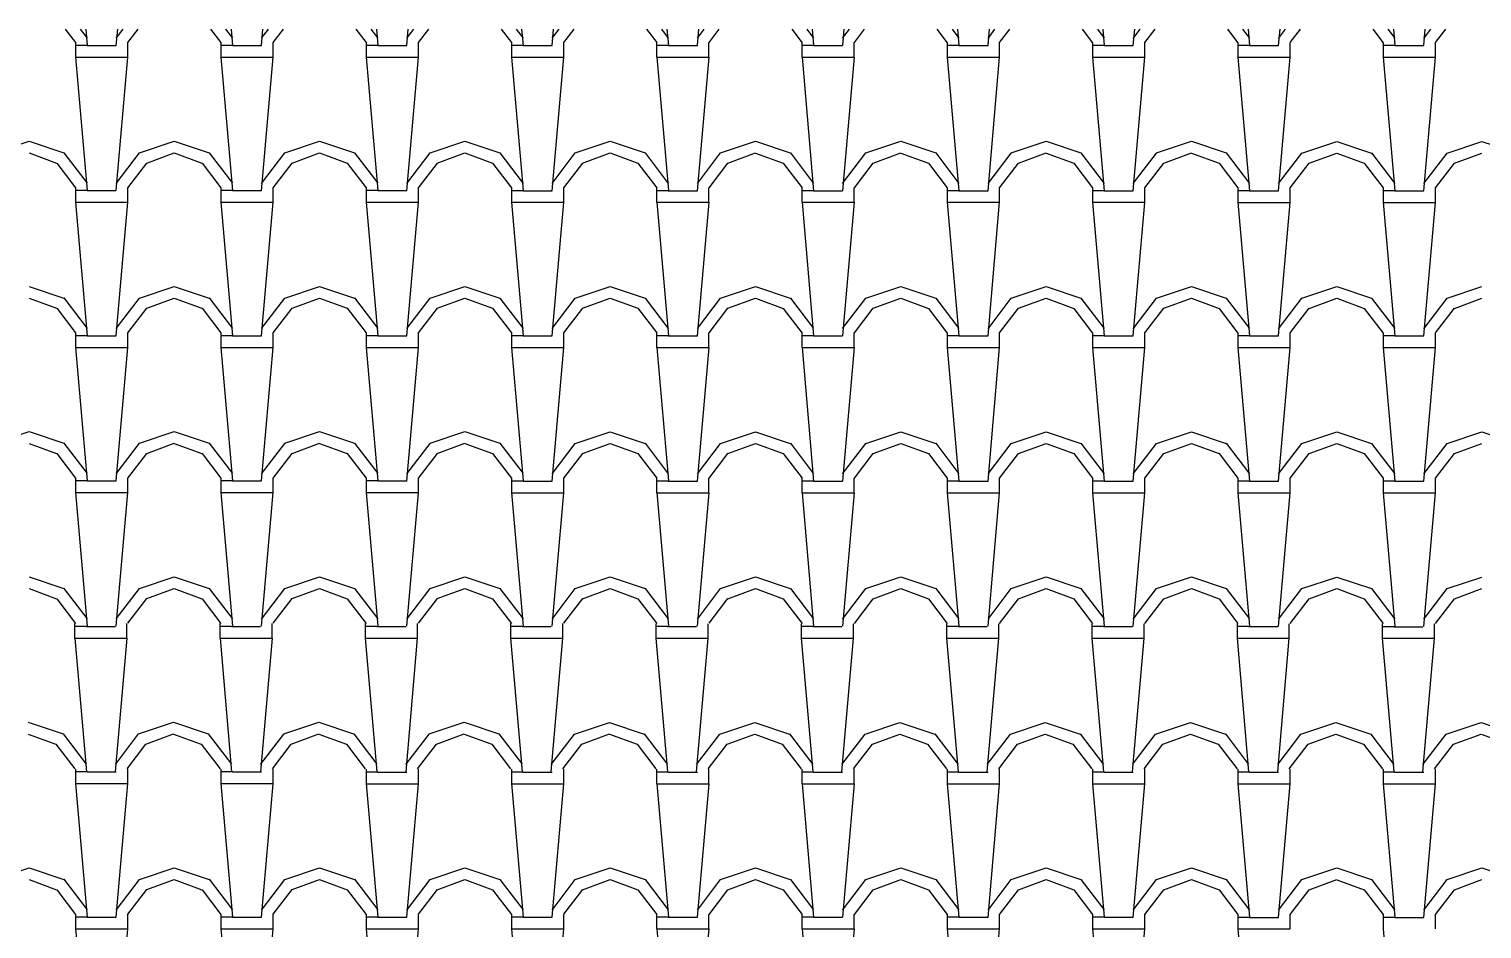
# Model space of a CAD drawing. Extents: x 32549 to 39694, y 7645 to 11950.
# Drawn here: x 38354.3 to 38504.3, y 11179.5 to 11272.4 of the extents above; entities that cross this region are included whole.
import ezdxf

# ---------------------------------------------------------------- set-up
doc = ezdxf.new("R2010")
doc.units = 0
doc.header["$LTSCALE"] = 80
doc.header["$MEASUREMENT"] = 0
doc.layers.add('ROOF', color=11, linetype='CONTINUOUS')

msp = doc.modelspace()

# ---------------------------------------------------------------- linework, layer by layer
at = {"layer": 'ROOF'}
for p, q in [((38358.08, 11272.43), (38359.15, 11271.03)), ((38359.63, 11272.43), (38360.34, 11271.5)), ((38360.2, 11272.43), (38360.35, 11270.74)), ((38363.34, 11271.49), (38364.06, 11272.43)), ((38363.34, 11270.74), (38363.49, 11272.43)), ((38364.55, 11271.04), (38365.61, 11272.43)), ((38373.08, 11272.43), (38374.15, 11271.03)), ((38374.63, 11272.43), (38375.34, 11271.5)), ((38375.2, 11272.43), (38375.35, 11270.74)), ((38378.34, 11271.48), (38379.06, 11272.43)), ((38378.35, 11270.73), (38378.49, 11272.43)), ((38379.55, 11271.04), (38380.61, 11272.43)), ((38388.08, 11272.43), (38389.15, 11271.03)), ((38389.63, 11272.43), (38390.34, 11271.5)), ((38390.2, 11272.43), (38390.35, 11270.74)), ((38393.34, 11271.48), (38394.06, 11272.43)), ((38393.35, 11270.73), (38393.49, 11272.43)), ((38394.55, 11271.04), (38395.61, 11272.43)), ((38403.08, 11272.42), (38404.15, 11271.03)), ((38404.64, 11272.42), (38405.34, 11271.5)), ((38405.2, 11272.42), (38405.35, 11270.74)), ((38408.34, 11271.48), (38409.06, 11272.42)), ((38408.35, 11270.73), (38408.49, 11272.42)), ((38409.55, 11271.04), (38410.61, 11272.42)), ((38418.08, 11272.42), (38419.15, 11271.03)), ((38419.64, 11272.42), (38420.34, 11271.49)), ((38420.2, 11272.42), (38420.35, 11270.74)), ((38423.34, 11271.48), (38424.06, 11272.42)), ((38423.35, 11270.73), (38423.49, 11272.42)), ((38424.55, 11271.04), (38425.61, 11272.42)), ((38433.08, 11272.42), (38434.15, 11271.02)), ((38434.64, 11272.42), (38435.35, 11271.49)), ((38435.2, 11272.42), (38435.35, 11270.73)), ((38438.34, 11271.48), (38439.06, 11272.42)), ((38438.35, 11270.73), (38438.5, 11272.42)), ((38439.55, 11271.03), (38440.61, 11272.42)), ((38448.08, 11272.42), (38449.15, 11271.02)), ((38449.64, 11272.42), (38450.35, 11271.49)), ((38450.2, 11272.42), (38450.35, 11270.73)), ((38453.35, 11271.47), (38454.07, 11272.42)), ((38453.35, 11270.73), (38453.5, 11272.42)), ((38454.55, 11271.03), (38455.61, 11272.42)), ((38463.08, 11272.42), (38464.15, 11271.02)), ((38464.64, 11272.42), (38465.35, 11271.49)), ((38465.2, 11272.42), (38465.35, 11270.73)), ((38468.35, 11271.47), (38469.07, 11272.42)), ((38468.35, 11270.72), (38468.5, 11272.42)), ((38469.55, 11271.03), (38470.61, 11272.42)), ((38478.09, 11272.42), (38479.15, 11271.02)), ((38479.64, 11272.42), (38480.35, 11271.49)), ((38480.2, 11272.42), (38480.35, 11270.73)), ((38483.35, 11271.47), (38484.07, 11272.42)), ((38483.35, 11270.72), (38483.5, 11272.42)), ((38484.55, 11271.03), (38485.61, 11272.42)), ((38493.09, 11272.41), (38494.15, 11271.02)), ((38494.64, 11272.41), (38495.35, 11271.48)), ((38495.2, 11272.41), (38495.35, 11270.73)), ((38498.35, 11271.47), (38499.07, 11272.41)), ((38498.35, 11270.72), (38498.5, 11272.41)), ((38499.55, 11271.03), (38500.61, 11272.41)), ((38359.14, 11271.04), (38359.14, 11269.54)), ((38360.34, 11270.74), (38359.14, 11270.74)), ((38360.34, 11270.74), (38363.34, 11270.74)), ((38364.54, 11269.54), (38364.54, 11271.04)), ((38374.14, 11271.04), (38374.14, 11269.54)), ((38375.34, 11270.74), (38374.14, 11270.74)), ((38375.34, 11270.74), (38378.34, 11270.74)), ((38379.54, 11269.54), (38379.54, 11271.04)), ((38389.14, 11271.04), (38389.14, 11269.54)), ((38390.34, 11270.74), (38389.14, 11270.74)), ((38390.34, 11270.74), (38393.34, 11270.74)), ((38394.54, 11269.54), (38394.54, 11271.04)), ((38404.14, 11271.03), (38404.14, 11269.53)), ((38405.34, 11270.73), (38404.14, 11270.73)), ((38405.34, 11270.73), (38408.34, 11270.73)), ((38409.54, 11269.53), (38409.54, 11271.03)), ((38419.14, 11271.03), (38419.14, 11269.53)), ((38420.34, 11270.73), (38419.14, 11270.73)), ((38420.34, 11270.73), (38423.34, 11270.73)), ((38424.54, 11269.53), (38424.54, 11271.03)), ((38434.14, 11271.03), (38434.14, 11269.53)), ((38435.34, 11270.73), (38434.14, 11270.73)), ((38435.34, 11270.73), (38438.34, 11270.73)), ((38439.54, 11269.53), (38439.54, 11271.03)), ((38449.15, 11271.03), (38449.15, 11269.53)), ((38450.35, 11270.73), (38449.15, 11270.73)), ((38450.35, 11270.73), (38453.35, 11270.73)), ((38454.55, 11269.53), (38454.55, 11271.03)), ((38464.15, 11271.03), (38464.15, 11269.53)), ((38465.35, 11270.73), (38464.15, 11270.73)), ((38465.35, 11270.73), (38468.35, 11270.73)), ((38469.55, 11269.53), (38469.55, 11271.03)), ((38479.15, 11271.02), (38479.15, 11269.52)), ((38480.35, 11270.72), (38479.15, 11270.72)), ((38480.35, 11270.72), (38483.35, 11270.72)), ((38484.55, 11269.52), (38484.55, 11271.02)), ((38494.15, 11271.02), (38494.15, 11269.52)), ((38495.35, 11270.72), (38494.15, 11270.72)), ((38495.35, 11270.72), (38498.35, 11270.72)), ((38499.55, 11269.52), (38499.55, 11271.02)), ((38359.14, 11269.54), (38360.34, 11269.54)), ((38359.15, 11269.54), (38360.35, 11255.74)), ((38360.34, 11269.54), (38364.54, 11269.54)), ((38363.34, 11255.74), (38364.54, 11269.54)), ((38374.14, 11269.54), (38375.34, 11269.54)), ((38374.15, 11269.54), (38375.35, 11255.74)), ((38375.34, 11269.54), (38379.54, 11269.54)), ((38378.35, 11255.73), (38379.55, 11269.53)), ((38389.14, 11269.54), (38390.34, 11269.54)), ((38389.15, 11269.54), (38390.35, 11255.74)), ((38390.34, 11269.54), (38394.54, 11269.54)), ((38393.35, 11255.73), (38394.55, 11269.53)), ((38404.14, 11269.53), (38405.34, 11269.53)), ((38404.15, 11269.54), (38405.35, 11255.74)), ((38405.34, 11269.53), (38409.54, 11269.53)), ((38408.35, 11255.73), (38409.55, 11269.53)), ((38419.14, 11269.53), (38420.34, 11269.53)), ((38419.15, 11269.54), (38420.35, 11255.74)), ((38420.34, 11269.53), (38424.54, 11269.53)), ((38423.35, 11255.73), (38424.55, 11269.53)), ((38434.14, 11269.53), (38435.34, 11269.53)), ((38434.15, 11269.53), (38435.35, 11255.73)), ((38435.34, 11269.53), (38439.54, 11269.53)), ((38438.35, 11255.73), (38439.55, 11269.53)), ((38449.15, 11269.53), (38450.35, 11255.73)), ((38449.15, 11269.53), (38450.35, 11269.53)), ((38450.35, 11269.53), (38454.55, 11269.53)), ((38453.35, 11255.73), (38454.55, 11269.53)), ((38464.15, 11269.53), (38465.35, 11255.73)), ((38464.15, 11269.53), (38465.35, 11269.53)), ((38465.35, 11269.53), (38469.55, 11269.53)), ((38468.35, 11255.72), (38469.55, 11269.52)), ((38479.15, 11269.53), (38480.35, 11255.73)), ((38479.15, 11269.52), (38480.35, 11269.52)), ((38480.35, 11269.52), (38484.55, 11269.52)), ((38483.35, 11255.72), (38484.55, 11269.52)), ((38494.15, 11269.53), (38495.35, 11255.73)), ((38494.15, 11269.52), (38495.35, 11269.52)), ((38495.35, 11269.52), (38499.55, 11269.52)), ((38498.35, 11255.72), (38499.55, 11269.52)), ((38350.74, 11259.64), (38354.34, 11260.84)), ((38354.34, 11260.84), (38357.94, 11259.64)), ((38354.34, 11259.63), (38357.19, 11258.58)), ((38357.94, 11259.65), (38360.34, 11256.5)), ((38363.34, 11256.49), (38365.74, 11259.64)), ((38365.74, 11259.64), (38369.34, 11260.84)), ((38366.49, 11258.59), (38369.34, 11259.64)), ((38369.34, 11260.84), (38372.94, 11259.64)), ((38369.34, 11259.63), (38372.19, 11258.58)), ((38372.94, 11259.65), (38375.34, 11256.5)), ((38378.34, 11256.48), (38380.74, 11259.63)), ((38380.74, 11259.64), (38384.34, 11260.84)), ((38381.49, 11258.59), (38384.34, 11259.64)), ((38384.34, 11260.84), (38387.94, 11259.64)), ((38384.34, 11259.63), (38387.19, 11258.58)), ((38387.94, 11259.65), (38390.34, 11256.5)), ((38393.34, 11256.48), (38395.74, 11259.63)), ((38395.74, 11259.64), (38399.34, 11260.84)), ((38396.49, 11258.59), (38399.34, 11259.64)), ((38399.34, 11260.84), (38402.94, 11259.64)), ((38399.34, 11259.63), (38402.19, 11258.58)), ((38402.94, 11259.64), (38405.34, 11256.49)), ((38408.34, 11256.48), (38410.74, 11259.63)), ((38410.74, 11259.63), (38414.34, 11260.83)), ((38411.49, 11258.58), (38414.34, 11259.63)), ((38414.34, 11260.83), (38417.94, 11259.63)), ((38414.34, 11259.63), (38417.19, 11258.58)), ((38417.94, 11259.64), (38420.34, 11256.49)), ((38423.34, 11256.48), (38425.74, 11259.63)), ((38425.74, 11259.63), (38429.34, 11260.83)), ((38426.49, 11258.58), (38429.34, 11259.63)), ((38429.34, 11260.83), (38432.94, 11259.63)), ((38429.34, 11259.62), (38432.19, 11258.57)), ((38432.95, 11259.64), (38435.35, 11256.49)), ((38438.34, 11256.48), (38440.74, 11259.63)), ((38440.75, 11259.63), (38444.35, 11260.83)), ((38441.49, 11258.58), (38444.34, 11259.63)), ((38444.35, 11260.83), (38447.95, 11259.63)), ((38444.35, 11259.62), (38447.2, 11258.57)), ((38447.95, 11259.64), (38450.35, 11256.49)), ((38453.35, 11256.47), (38455.75, 11259.62)), ((38455.75, 11259.63), (38459.35, 11260.83)), ((38456.5, 11258.58), (38459.35, 11259.63)), ((38459.35, 11260.83), (38462.95, 11259.63)), ((38459.35, 11259.62), (38462.2, 11258.57)), ((38462.95, 11259.64), (38465.35, 11256.49)), ((38468.35, 11256.47), (38470.75, 11259.62)), ((38470.75, 11259.63), (38474.35, 11260.83)), ((38471.5, 11258.58), (38474.35, 11259.63)), ((38474.35, 11260.83), (38477.95, 11259.63)), ((38474.35, 11259.62), (38477.2, 11258.57)), ((38477.95, 11259.64), (38480.35, 11256.49)), ((38483.35, 11256.47), (38485.75, 11259.62)), ((38485.75, 11259.62), (38489.35, 11260.82)), ((38486.5, 11258.57), (38489.35, 11259.62)), ((38489.35, 11260.82), (38492.95, 11259.62)), ((38489.35, 11259.62), (38492.2, 11258.57)), ((38492.95, 11259.63), (38495.35, 11256.48)), ((38498.35, 11256.47), (38500.75, 11259.62)), ((38500.75, 11259.62), (38504.35, 11260.82)), ((38501.5, 11258.57), (38504.35, 11259.62)), ((38504.35, 11260.82), (38507.95, 11259.62)), ((38357.2, 11258.58), (38359.15, 11256.03)), ((38364.55, 11256.04), (38366.5, 11258.59)), ((38372.2, 11258.58), (38374.15, 11256.03)), ((38379.55, 11256.04), (38381.5, 11258.59)), ((38387.2, 11258.58), (38389.15, 11256.03)), ((38394.55, 11256.04), (38396.5, 11258.59)), ((38402.2, 11258.58), (38404.15, 11256.03)), ((38409.55, 11256.04), (38411.5, 11258.59)), ((38417.2, 11258.58), (38419.15, 11256.03)), ((38424.55, 11256.04), (38426.5, 11258.59)), ((38432.2, 11258.57), (38434.15, 11256.02)), ((38439.55, 11256.03), (38441.5, 11258.58)), ((38447.2, 11258.57), (38449.15, 11256.02)), ((38454.55, 11256.03), (38456.5, 11258.58)), ((38462.2, 11258.57), (38464.15, 11256.02)), ((38469.55, 11256.03), (38471.5, 11258.58)), ((38477.2, 11258.57), (38479.15, 11256.02)), ((38484.55, 11256.03), (38486.5, 11258.58)), ((38492.2, 11258.57), (38494.15, 11256.02)), ((38499.55, 11256.03), (38501.5, 11258.58)), ((38359.14, 11256.04), (38359.14, 11254.54)), ((38360.34, 11255.74), (38359.14, 11255.74)), ((38360.34, 11255.74), (38363.34, 11255.74)), ((38364.54, 11254.54), (38364.54, 11256.04)), ((38374.14, 11256.04), (38374.14, 11254.54)), ((38375.34, 11255.74), (38374.14, 11255.74)), ((38375.34, 11255.74), (38378.34, 11255.74)), ((38379.54, 11254.54), (38379.54, 11256.04)), ((38389.14, 11256.04), (38389.14, 11254.54)), ((38390.34, 11255.74), (38389.14, 11255.74)), ((38390.34, 11255.74), (38393.34, 11255.74)), ((38394.54, 11254.54), (38394.54, 11256.04)), ((38404.14, 11256.03), (38404.14, 11254.53)), ((38405.34, 11255.73), (38404.14, 11255.73)), ((38405.34, 11255.73), (38408.34, 11255.73)), ((38409.54, 11254.53), (38409.54, 11256.03)), ((38419.14, 11256.03), (38419.14, 11254.53)), ((38420.34, 11255.73), (38419.14, 11255.73)), ((38420.34, 11255.73), (38423.34, 11255.73)), ((38424.54, 11254.53), (38424.54, 11256.03)), ((38434.14, 11256.03), (38434.14, 11254.53)), ((38435.34, 11255.73), (38434.14, 11255.73)), ((38435.34, 11255.73), (38438.34, 11255.73)), ((38439.54, 11254.53), (38439.54, 11256.03)), ((38449.15, 11256.03), (38449.15, 11254.53)), ((38450.35, 11255.73), (38449.15, 11255.73)), ((38450.35, 11255.73), (38453.35, 11255.73)), ((38454.55, 11254.53), (38454.55, 11256.03)), ((38464.15, 11256.03), (38464.15, 11254.53)), ((38465.35, 11255.73), (38464.15, 11255.73)), ((38465.35, 11255.73), (38468.35, 11255.73)), ((38469.55, 11254.53), (38469.55, 11256.03)), ((38479.15, 11256.02), (38479.15, 11254.52)), ((38480.35, 11255.72), (38479.15, 11255.72)), ((38480.35, 11255.72), (38483.35, 11255.72)), ((38484.55, 11254.52), (38484.55, 11256.02)), ((38494.15, 11256.02), (38494.15, 11254.52)), ((38495.35, 11255.72), (38494.15, 11255.72)), ((38495.35, 11255.72), (38498.35, 11255.72)), ((38499.55, 11254.52), (38499.55, 11256.02)), ((38359.14, 11254.54), (38360.34, 11254.54)), ((38359.15, 11254.54), (38360.35, 11240.74)), ((38360.34, 11254.54), (38364.54, 11254.54)), ((38363.34, 11240.74), (38364.54, 11254.54)), ((38374.14, 11254.54), (38375.34, 11254.54)), ((38374.15, 11254.54), (38375.35, 11240.74)), ((38375.34, 11254.54), (38379.54, 11254.54)), ((38378.35, 11240.73), (38379.55, 11254.53)), ((38389.14, 11254.54), (38390.34, 11254.54)), ((38389.15, 11254.54), (38390.35, 11240.74)), ((38390.34, 11254.54), (38394.54, 11254.54)), ((38393.35, 11240.73), (38394.55, 11254.53)), ((38404.14, 11254.53), (38405.34, 11254.53)), ((38404.15, 11254.54), (38405.35, 11240.74)), ((38405.34, 11254.53), (38409.54, 11254.53)), ((38408.35, 11240.73), (38409.55, 11254.53)), ((38419.14, 11254.53), (38420.34, 11254.53)), ((38419.15, 11254.54), (38420.35, 11240.74)), ((38420.34, 11254.53), (38424.54, 11254.53)), ((38423.35, 11240.73), (38424.55, 11254.53)), ((38434.14, 11254.53), (38435.34, 11254.53)), ((38434.15, 11254.53), (38435.35, 11240.73)), ((38435.34, 11254.53), (38439.54, 11254.53)), ((38438.35, 11240.73), (38439.55, 11254.53)), ((38449.15, 11254.53), (38450.35, 11240.73)), ((38449.15, 11254.53), (38450.35, 11254.53)), ((38450.35, 11254.53), (38454.55, 11254.53)), ((38453.35, 11240.73), (38454.55, 11254.53)), ((38464.15, 11254.53), (38465.35, 11240.73)), ((38464.15, 11254.53), (38465.35, 11254.53)), ((38465.35, 11254.53), (38469.55, 11254.53)), ((38468.35, 11240.72), (38469.55, 11254.52)), ((38479.15, 11254.53), (38480.35, 11240.73)), ((38479.15, 11254.52), (38480.35, 11254.52)), ((38480.35, 11254.52), (38484.55, 11254.52)), ((38483.35, 11240.72), (38484.55, 11254.52)), ((38494.15, 11254.53), (38495.35, 11240.73)), ((38494.15, 11254.52), (38495.35, 11254.52)), ((38495.35, 11254.52), (38499.55, 11254.52)), ((38498.35, 11240.72), (38499.55, 11254.52)), ((38354.34, 11245.84), (38357.94, 11244.64)), ((38354.34, 11244.63), (38357.19, 11243.58)), ((38357.94, 11244.65), (38360.34, 11241.5)), ((38363.34, 11241.49), (38365.74, 11244.64)), ((38365.74, 11244.64), (38369.34, 11245.84)), ((38366.49, 11243.59), (38369.34, 11244.64)), ((38369.34, 11245.84), (38372.94, 11244.64)), ((38369.34, 11244.63), (38372.19, 11243.58)), ((38372.94, 11244.65), (38375.34, 11241.5)), ((38378.34, 11241.48), (38380.74, 11244.63)), ((38380.74, 11244.64), (38384.34, 11245.84)), ((38381.49, 11243.59), (38384.34, 11244.64)), ((38384.34, 11245.84), (38387.94, 11244.64)), ((38384.34, 11244.63), (38387.19, 11243.58)), ((38387.94, 11244.65), (38390.34, 11241.5)), ((38393.34, 11241.48), (38395.74, 11244.63)), ((38395.74, 11244.64), (38399.34, 11245.84)), ((38396.49, 11243.59), (38399.34, 11244.64)), ((38399.34, 11245.84), (38402.94, 11244.64)), ((38399.34, 11244.63), (38402.19, 11243.58)), ((38402.94, 11244.64), (38405.34, 11241.49)), ((38408.34, 11241.48), (38410.74, 11244.63)), ((38410.74, 11244.63), (38414.34, 11245.83)), ((38411.49, 11243.58), (38414.34, 11244.63)), ((38414.34, 11245.83), (38417.94, 11244.63)), ((38414.34, 11244.63), (38417.19, 11243.58)), ((38417.94, 11244.64), (38420.34, 11241.49)), ((38423.34, 11241.48), (38425.74, 11244.63)), ((38425.74, 11244.63), (38429.34, 11245.83)), ((38426.49, 11243.58), (38429.34, 11244.63)), ((38429.34, 11245.83), (38432.94, 11244.63)), ((38429.34, 11244.62), (38432.19, 11243.57)), ((38432.95, 11244.64), (38435.35, 11241.49)), ((38438.34, 11241.48), (38440.74, 11244.63)), ((38440.75, 11244.63), (38444.35, 11245.83)), ((38441.49, 11243.58), (38444.34, 11244.63)), ((38444.35, 11245.83), (38447.95, 11244.63)), ((38444.35, 11244.62), (38447.2, 11243.57)), ((38447.95, 11244.64), (38450.35, 11241.49)), ((38453.35, 11241.47), (38455.75, 11244.62)), ((38455.75, 11244.63), (38459.35, 11245.83)), ((38456.5, 11243.58), (38459.35, 11244.63)), ((38459.35, 11245.83), (38462.95, 11244.63)), ((38459.35, 11244.62), (38462.2, 11243.57)), ((38462.95, 11244.64), (38465.35, 11241.49)), ((38468.35, 11241.47), (38470.75, 11244.62)), ((38470.75, 11244.63), (38474.35, 11245.83)), ((38471.5, 11243.58), (38474.35, 11244.63)), ((38474.35, 11245.83), (38477.95, 11244.63)), ((38474.35, 11244.62), (38477.2, 11243.57)), ((38477.95, 11244.64), (38480.35, 11241.49)), ((38483.35, 11241.47), (38485.75, 11244.62)), ((38485.75, 11244.62), (38489.35, 11245.82)), ((38486.5, 11243.57), (38489.35, 11244.62)), ((38489.35, 11245.82), (38492.95, 11244.62)), ((38489.35, 11244.62), (38492.2, 11243.57)), ((38492.95, 11244.63), (38495.35, 11241.48)), ((38498.35, 11241.47), (38500.75, 11244.62)), ((38500.75, 11244.62), (38504.35, 11245.82)), ((38501.5, 11243.57), (38504.35, 11244.62)), ((38357.2, 11243.58), (38359.15, 11241.03)), ((38364.55, 11241.04), (38366.5, 11243.59)), ((38372.2, 11243.58), (38374.15, 11241.03)), ((38379.55, 11241.04), (38381.5, 11243.59)), ((38387.2, 11243.58), (38389.15, 11241.03)), ((38394.55, 11241.04), (38396.5, 11243.59)), ((38402.2, 11243.58), (38404.15, 11241.03)), ((38409.55, 11241.04), (38411.5, 11243.59)), ((38417.2, 11243.58), (38419.15, 11241.03)), ((38424.55, 11241.04), (38426.5, 11243.59)), ((38432.2, 11243.57), (38434.15, 11241.02)), ((38439.55, 11241.03), (38441.5, 11243.58)), ((38447.2, 11243.57), (38449.15, 11241.02)), ((38454.55, 11241.03), (38456.5, 11243.58)), ((38462.2, 11243.57), (38464.15, 11241.02)), ((38469.55, 11241.03), (38471.5, 11243.58)), ((38477.2, 11243.57), (38479.15, 11241.02)), ((38484.55, 11241.03), (38486.5, 11243.58)), ((38492.2, 11243.57), (38494.15, 11241.02)), ((38499.55, 11241.03), (38501.5, 11243.58)), ((38359.14, 11241.04), (38359.14, 11239.54)), ((38360.34, 11240.74), (38359.14, 11240.74)), ((38360.34, 11240.74), (38363.34, 11240.74)), ((38364.54, 11239.54), (38364.54, 11241.04)), ((38374.14, 11241.04), (38374.14, 11239.54)), ((38375.34, 11240.74), (38374.14, 11240.74)), ((38375.34, 11240.74), (38378.34, 11240.74)), ((38379.54, 11239.54), (38379.54, 11241.04)), ((38389.14, 11241.04), (38389.14, 11239.54)), ((38390.34, 11240.74), (38389.14, 11240.74)), ((38390.34, 11240.74), (38393.34, 11240.74)), ((38394.54, 11239.54), (38394.54, 11241.04)), ((38404.14, 11241.03), (38404.14, 11239.53)), ((38405.34, 11240.73), (38404.14, 11240.73)), ((38405.34, 11240.73), (38408.34, 11240.73)), ((38409.54, 11239.53), (38409.54, 11241.03)), ((38419.14, 11241.03), (38419.14, 11239.53)), ((38420.34, 11240.73), (38419.14, 11240.73)), ((38420.34, 11240.73), (38423.34, 11240.73)), ((38424.54, 11239.53), (38424.54, 11241.03)), ((38434.14, 11241.03), (38434.14, 11239.53)), ((38435.34, 11240.73), (38434.14, 11240.73)), ((38435.34, 11240.73), (38438.34, 11240.73)), ((38439.54, 11239.53), (38439.54, 11241.03)), ((38449.15, 11241.03), (38449.15, 11239.53)), ((38450.35, 11240.73), (38449.15, 11240.73)), ((38450.35, 11240.73), (38453.35, 11240.73)), ((38454.55, 11239.53), (38454.55, 11241.03)), ((38464.15, 11241.03), (38464.15, 11239.53)), ((38465.35, 11240.73), (38464.15, 11240.73)), ((38465.35, 11240.73), (38468.35, 11240.73)), ((38469.55, 11239.53), (38469.55, 11241.03)), ((38479.15, 11241.03), (38479.15, 11239.53)), ((38480.35, 11240.73), (38479.15, 11240.73)), ((38480.35, 11240.73), (38483.35, 11240.73)), ((38484.55, 11239.53), (38484.55, 11241.03)), ((38494.15, 11241.02), (38494.15, 11239.52)), ((38495.35, 11240.72), (38494.15, 11240.72)), ((38495.35, 11240.72), (38498.35, 11240.72)), ((38499.55, 11239.52), (38499.55, 11241.02)), ((38359.14, 11239.54), (38360.34, 11239.54)), ((38359.15, 11239.54), (38360.35, 11225.74)), ((38360.34, 11239.54), (38364.54, 11239.54)), ((38363.34, 11225.74), (38364.54, 11239.54)), ((38374.14, 11239.54), (38375.34, 11239.54)), ((38374.15, 11239.54), (38375.35, 11225.74)), ((38375.34, 11239.54), (38379.54, 11239.54)), ((38378.35, 11225.74), (38379.55, 11239.54)), ((38389.14, 11239.54), (38390.34, 11239.54)), ((38389.15, 11239.54), (38390.35, 11225.74)), ((38390.34, 11239.54), (38394.54, 11239.54)), ((38393.35, 11225.73), (38394.55, 11239.53)), ((38404.14, 11239.53), (38405.34, 11239.53)), ((38404.15, 11239.54), (38405.35, 11225.74)), ((38405.34, 11239.53), (38409.54, 11239.53)), ((38408.35, 11225.73), (38409.55, 11239.53)), ((38419.14, 11239.53), (38420.34, 11239.53)), ((38419.15, 11239.54), (38420.35, 11225.74)), ((38420.34, 11239.53), (38424.54, 11239.53)), ((38423.35, 11225.73), (38424.55, 11239.53)), ((38434.14, 11239.53), (38435.34, 11239.53)), ((38434.15, 11239.53), (38435.35, 11225.73)), ((38435.34, 11239.53), (38439.54, 11239.53)), ((38438.35, 11225.73), (38439.55, 11239.53)), ((38449.15, 11239.53), (38450.35, 11225.73)), ((38449.15, 11239.53), (38450.35, 11239.53)), ((38450.35, 11239.53), (38454.55, 11239.53)), ((38453.35, 11225.73), (38454.55, 11239.53)), ((38464.15, 11239.53), (38465.35, 11225.73)), ((38464.15, 11239.53), (38465.35, 11239.53)), ((38465.35, 11239.53), (38469.55, 11239.53)), ((38468.35, 11225.72), (38469.55, 11239.52)), ((38479.15, 11239.53), (38480.35, 11225.73)), ((38479.15, 11239.53), (38480.35, 11239.53)), ((38480.35, 11239.53), (38484.55, 11239.53)), ((38483.35, 11225.72), (38484.55, 11239.52)), ((38494.15, 11239.53), (38495.35, 11225.73)), ((38494.15, 11239.52), (38495.35, 11239.52)), ((38495.35, 11239.52), (38499.55, 11239.52)), ((38498.35, 11225.72), (38499.55, 11239.52)), ((38350.74, 11229.64), (38354.34, 11230.84)), ((38354.34, 11230.84), (38357.94, 11229.64)), ((38354.34, 11229.63), (38357.19, 11228.58)), ((38357.94, 11229.65), (38360.34, 11226.5)), ((38363.34, 11226.49), (38365.74, 11229.64)), ((38365.74, 11229.64), (38369.34, 11230.84)), ((38366.49, 11228.59), (38369.34, 11229.64)), ((38369.34, 11230.84), (38372.94, 11229.64)), ((38369.34, 11229.63), (38372.19, 11228.58)), ((38372.94, 11229.65), (38375.34, 11226.5)), ((38378.34, 11226.48), (38380.74, 11229.63)), ((38380.74, 11229.64), (38384.34, 11230.84)), ((38381.49, 11228.59), (38384.34, 11229.64)), ((38384.34, 11230.84), (38387.94, 11229.64)), ((38384.34, 11229.63), (38387.19, 11228.58)), ((38387.94, 11229.65), (38390.34, 11226.5)), ((38393.34, 11226.48), (38395.74, 11229.63)), ((38395.74, 11229.64), (38399.34, 11230.84)), ((38396.49, 11228.59), (38399.34, 11229.64)), ((38399.34, 11230.84), (38402.94, 11229.64)), ((38399.34, 11229.63), (38402.19, 11228.58)), ((38402.94, 11229.65), (38405.34, 11226.5)), ((38408.34, 11226.48), (38410.74, 11229.63)), ((38410.74, 11229.63), (38414.34, 11230.83)), ((38411.49, 11228.58), (38414.34, 11229.63)), ((38414.34, 11230.83), (38417.94, 11229.63)), ((38414.34, 11229.63), (38417.19, 11228.58)), ((38417.94, 11229.64), (38420.34, 11226.49)), ((38423.34, 11226.48), (38425.74, 11229.63)), ((38425.74, 11229.63), (38429.34, 11230.83)), ((38426.49, 11228.58), (38429.34, 11229.63)), ((38429.34, 11230.83), (38432.94, 11229.63)), ((38429.34, 11229.62), (38432.19, 11228.57)), ((38432.95, 11229.64), (38435.35, 11226.49)), ((38438.34, 11226.48), (38440.74, 11229.63)), ((38440.75, 11229.63), (38444.35, 11230.83)), ((38441.49, 11228.58), (38444.34, 11229.63)), ((38444.35, 11230.83), (38447.95, 11229.63)), ((38444.35, 11229.62), (38447.2, 11228.57)), ((38447.95, 11229.64), (38450.35, 11226.49)), ((38453.35, 11226.47), (38455.75, 11229.62)), ((38455.75, 11229.63), (38459.35, 11230.83)), ((38456.5, 11228.58), (38459.35, 11229.63)), ((38459.35, 11230.83), (38462.95, 11229.63)), ((38459.35, 11229.62), (38462.2, 11228.57)), ((38462.95, 11229.64), (38465.35, 11226.49)), ((38468.35, 11226.47), (38470.75, 11229.62)), ((38470.75, 11229.63), (38474.35, 11230.83)), ((38471.5, 11228.58), (38474.35, 11229.63)), ((38474.35, 11230.83), (38477.95, 11229.63)), ((38474.35, 11229.62), (38477.2, 11228.57)), ((38477.95, 11229.64), (38480.35, 11226.49)), ((38483.35, 11226.47), (38485.75, 11229.62)), ((38485.75, 11229.62), (38489.35, 11230.82)), ((38486.5, 11228.57), (38489.35, 11229.62)), ((38489.35, 11230.82), (38492.95, 11229.62)), ((38489.35, 11229.62), (38492.2, 11228.57)), ((38492.95, 11229.63), (38495.35, 11226.48)), ((38498.35, 11226.47), (38500.75, 11229.62)), ((38500.75, 11229.62), (38504.35, 11230.82)), ((38501.5, 11228.57), (38504.35, 11229.62)), ((38504.35, 11230.82), (38507.95, 11229.62)), ((38357.2, 11228.58), (38359.15, 11226.03)), ((38364.55, 11226.04), (38366.5, 11228.59)), ((38372.2, 11228.58), (38374.15, 11226.03)), ((38379.55, 11226.04), (38381.5, 11228.59)), ((38387.2, 11228.58), (38389.15, 11226.03)), ((38394.55, 11226.04), (38396.5, 11228.59)), ((38402.2, 11228.58), (38404.15, 11226.03)), ((38409.55, 11226.04), (38411.5, 11228.59)), ((38417.2, 11228.58), (38419.15, 11226.03)), ((38424.55, 11226.04), (38426.5, 11228.59)), ((38432.2, 11228.57), (38434.15, 11226.02)), ((38439.55, 11226.03), (38441.5, 11228.58)), ((38447.2, 11228.57), (38449.15, 11226.02)), ((38454.55, 11226.03), (38456.5, 11228.58)), ((38462.2, 11228.57), (38464.15, 11226.02)), ((38469.55, 11226.03), (38471.5, 11228.58)), ((38477.2, 11228.57), (38479.15, 11226.02)), ((38484.55, 11226.03), (38486.5, 11228.58)), ((38492.2, 11228.57), (38494.15, 11226.02)), ((38499.55, 11226.03), (38501.5, 11228.58)), ((38359.14, 11226.04), (38359.14, 11224.54)), ((38360.34, 11225.74), (38359.14, 11225.74)), ((38360.34, 11225.74), (38363.34, 11225.74)), ((38364.54, 11224.54), (38364.54, 11226.04)), ((38374.14, 11226.04), (38374.14, 11224.54)), ((38375.34, 11225.74), (38374.14, 11225.74)), ((38375.34, 11225.74), (38378.34, 11225.74)), ((38379.54, 11224.54), (38379.54, 11226.04)), ((38389.14, 11226.04), (38389.14, 11224.54)), ((38390.34, 11225.74), (38389.14, 11225.74)), ((38390.34, 11225.74), (38393.34, 11225.74)), ((38394.54, 11224.54), (38394.54, 11226.04)), ((38404.14, 11226.03), (38404.14, 11224.53)), ((38405.34, 11225.73), (38404.14, 11225.73)), ((38405.34, 11225.73), (38408.34, 11225.73)), ((38409.54, 11224.53), (38409.54, 11226.03)), ((38419.14, 11226.03), (38419.14, 11224.53)), ((38420.34, 11225.73), (38419.14, 11225.73)), ((38420.34, 11225.73), (38423.34, 11225.73)), ((38424.54, 11224.53), (38424.54, 11226.03)), ((38434.14, 11226.03), (38434.14, 11224.53)), ((38435.34, 11225.73), (38434.14, 11225.73)), ((38435.34, 11225.73), (38438.34, 11225.73)), ((38439.54, 11224.53), (38439.54, 11226.03)), ((38449.15, 11226.03), (38449.15, 11224.53)), ((38450.35, 11225.73), (38449.15, 11225.73)), ((38450.35, 11225.73), (38453.35, 11225.73)), ((38454.55, 11224.53), (38454.55, 11226.03)), ((38464.15, 11226.03), (38464.15, 11224.53)), ((38465.35, 11225.73), (38464.15, 11225.73)), ((38465.35, 11225.73), (38468.35, 11225.73)), ((38469.55, 11224.53), (38469.55, 11226.03)), ((38479.15, 11226.03), (38479.15, 11224.53)), ((38480.35, 11225.73), (38479.15, 11225.73)), ((38480.35, 11225.73), (38483.35, 11225.73)), ((38484.55, 11224.53), (38484.55, 11226.03)), ((38494.15, 11226.02), (38494.15, 11224.52)), ((38495.35, 11225.72), (38494.15, 11225.72)), ((38495.35, 11225.72), (38498.35, 11225.72)), ((38499.55, 11224.52), (38499.55, 11226.02)), ((38359.14, 11224.54), (38360.34, 11224.54)), ((38359.15, 11224.54), (38360.35, 11210.74)), ((38360.34, 11224.54), (38364.54, 11224.54)), ((38363.34, 11210.74), (38364.54, 11224.54)), ((38374.14, 11224.54), (38375.34, 11224.54)), ((38374.15, 11224.54), (38375.35, 11210.74)), ((38375.34, 11224.54), (38379.54, 11224.54)), ((38378.35, 11210.74), (38379.55, 11224.54)), ((38389.14, 11224.54), (38390.34, 11224.54)), ((38389.15, 11224.54), (38390.35, 11210.74)), ((38390.34, 11224.54), (38394.54, 11224.54)), ((38393.35, 11210.73), (38394.55, 11224.53)), ((38404.14, 11224.53), (38405.34, 11224.53)), ((38404.15, 11224.54), (38405.35, 11210.74)), ((38405.34, 11224.53), (38409.54, 11224.53)), ((38408.35, 11210.73), (38409.55, 11224.53)), ((38419.14, 11224.53), (38420.34, 11224.53)), ((38419.15, 11224.54), (38420.35, 11210.74)), ((38420.34, 11224.53), (38424.54, 11224.53)), ((38423.35, 11210.73), (38424.55, 11224.53)), ((38434.14, 11224.53), (38435.34, 11224.53)), ((38434.15, 11224.53), (38435.35, 11210.73)), ((38435.34, 11224.53), (38439.54, 11224.53)), ((38438.35, 11210.73), (38439.55, 11224.53)), ((38449.15, 11224.53), (38450.35, 11224.53)), ((38449.15, 11224.53), (38450.35, 11210.73)), ((38450.35, 11224.53), (38454.55, 11224.53)), ((38453.35, 11210.73), (38454.55, 11224.53)), ((38464.15, 11224.53), (38465.35, 11224.53)), ((38464.15, 11224.53), (38465.35, 11210.73)), ((38465.35, 11224.53), (38469.55, 11224.53)), ((38468.35, 11210.72), (38469.55, 11224.52)), ((38479.15, 11224.53), (38480.35, 11224.53)), ((38479.15, 11224.53), (38480.35, 11210.73)), ((38480.35, 11224.53), (38484.55, 11224.53)), ((38483.35, 11210.72), (38484.55, 11224.52)), ((38494.15, 11224.53), (38495.35, 11210.73)), ((38494.15, 11224.52), (38495.35, 11224.52)), ((38495.35, 11224.52), (38499.55, 11224.52)), ((38498.35, 11210.72), (38499.55, 11224.52)), ((38354.34, 11215.84), (38357.94, 11214.64)), ((38354.34, 11214.63), (38357.19, 11213.58)), ((38357.94, 11214.65), (38360.34, 11211.5)), ((38363.34, 11211.49), (38365.74, 11214.64)), ((38365.74, 11214.64), (38369.34, 11215.84)), ((38366.49, 11213.59), (38369.34, 11214.64)), ((38369.34, 11215.84), (38372.94, 11214.64)), ((38369.34, 11214.63), (38372.19, 11213.58)), ((38372.94, 11214.65), (38375.34, 11211.5)), ((38378.34, 11211.48), (38380.74, 11214.63)), ((38380.74, 11214.64), (38384.34, 11215.84)), ((38381.49, 11213.59), (38384.34, 11214.64)), ((38384.34, 11215.84), (38387.94, 11214.64)), ((38384.34, 11214.63), (38387.19, 11213.58)), ((38387.94, 11214.65), (38390.34, 11211.5)), ((38393.34, 11211.48), (38395.74, 11214.63)), ((38395.74, 11214.64), (38399.34, 11215.84)), ((38396.49, 11213.59), (38399.34, 11214.64)), ((38399.34, 11215.84), (38402.94, 11214.64)), ((38399.34, 11214.63), (38402.19, 11213.58)), ((38402.94, 11214.65), (38405.34, 11211.5)), ((38408.34, 11211.48), (38410.74, 11214.63)), ((38410.74, 11214.63), (38414.34, 11215.83)), ((38411.49, 11213.58), (38414.34, 11214.63)), ((38414.34, 11215.83), (38417.94, 11214.63)), ((38414.34, 11214.63), (38417.19, 11213.58)), ((38417.94, 11214.64), (38420.34, 11211.49)), ((38423.34, 11211.48), (38425.74, 11214.63)), ((38425.74, 11214.63), (38429.34, 11215.83)), ((38426.49, 11213.58), (38429.34, 11214.63)), ((38429.34, 11215.83), (38432.94, 11214.63)), ((38429.34, 11214.62), (38432.19, 11213.57)), ((38432.95, 11214.64), (38435.35, 11211.49)), ((38438.34, 11211.48), (38440.74, 11214.63)), ((38440.75, 11214.63), (38444.35, 11215.83)), ((38441.49, 11213.58), (38444.34, 11214.63)), ((38444.35, 11215.83), (38447.95, 11214.63)), ((38444.35, 11214.62), (38447.2, 11213.57)), ((38447.95, 11214.64), (38450.35, 11211.49)), ((38453.35, 11211.47), (38455.75, 11214.62)), ((38455.75, 11214.63), (38459.35, 11215.83)), ((38456.5, 11213.58), (38459.35, 11214.63)), ((38459.35, 11215.83), (38462.95, 11214.63)), ((38459.35, 11214.62), (38462.2, 11213.57)), ((38462.95, 11214.64), (38465.35, 11211.49)), ((38468.35, 11211.47), (38470.75, 11214.62)), ((38470.75, 11214.63), (38474.35, 11215.83)), ((38471.5, 11213.58), (38474.35, 11214.63)), ((38474.35, 11215.83), (38477.95, 11214.63)), ((38474.35, 11214.62), (38477.2, 11213.57)), ((38477.95, 11214.64), (38480.35, 11211.49)), ((38483.35, 11211.47), (38485.75, 11214.62)), ((38485.75, 11214.62), (38489.35, 11215.82)), ((38486.5, 11213.58), (38489.35, 11214.63)), ((38489.35, 11215.82), (38492.95, 11214.62)), ((38489.35, 11214.62), (38492.2, 11213.57)), ((38492.95, 11214.63), (38495.35, 11211.48)), ((38498.35, 11211.47), (38500.75, 11214.62)), ((38500.75, 11214.62), (38504.35, 11215.82)), ((38501.5, 11213.57), (38504.35, 11214.62)), ((38357.2, 11213.58), (38359.15, 11211.03)), ((38364.55, 11211.04), (38366.5, 11213.59)), ((38372.2, 11213.58), (38374.15, 11211.03)), ((38379.55, 11211.04), (38381.5, 11213.59)), ((38387.2, 11213.58), (38389.15, 11211.03)), ((38394.55, 11211.04), (38396.5, 11213.59)), ((38402.2, 11213.58), (38404.15, 11211.03)), ((38409.55, 11211.04), (38411.5, 11213.59)), ((38417.2, 11213.58), (38419.15, 11211.03)), ((38424.55, 11211.04), (38426.5, 11213.59)), ((38432.2, 11213.57), (38434.15, 11211.02)), ((38439.55, 11211.03), (38441.5, 11213.58)), ((38447.2, 11213.57), (38449.15, 11211.02)), ((38454.55, 11211.03), (38456.5, 11213.58)), ((38462.2, 11213.57), (38464.15, 11211.02)), ((38469.55, 11211.03), (38471.5, 11213.58)), ((38477.2, 11213.57), (38479.15, 11211.02)), ((38484.55, 11211.03), (38486.5, 11213.58)), ((38492.2, 11213.57), (38494.15, 11211.02)), ((38499.55, 11211.03), (38501.5, 11213.58)), ((38359.05, 11211.01), (38359.05, 11209.51)), ((38360.25, 11210.71), (38359.05, 11210.71)), ((38360.25, 11210.71), (38363.25, 11210.71)), ((38364.45, 11209.51), (38364.45, 11211.01)), ((38374.05, 11211.01), (38374.05, 11209.51)), ((38375.25, 11210.71), (38374.05, 11210.71)), ((38375.25, 11210.71), (38378.25, 11210.71)), ((38379.45, 11209.51), (38379.45, 11211.01)), ((38389.05, 11211.01), (38389.05, 11209.51)), ((38390.25, 11210.71), (38389.05, 11210.71)), ((38390.25, 11210.71), (38393.25, 11210.71)), ((38394.45, 11209.51), (38394.45, 11211.01)), ((38404.06, 11211.01), (38404.06, 11209.51)), ((38405.26, 11210.71), (38404.06, 11210.71)), ((38405.26, 11210.71), (38408.26, 11210.71)), ((38409.46, 11209.51), (38409.46, 11211.01)), ((38419.06, 11211), (38419.06, 11209.5)), ((38420.26, 11210.7), (38419.06, 11210.7)), ((38420.26, 11210.7), (38423.26, 11210.7)), ((38424.46, 11209.5), (38424.46, 11211)), ((38434.06, 11211), (38434.06, 11209.5)), ((38435.26, 11210.7), (38434.06, 11210.7)), ((38435.26, 11210.7), (38438.26, 11210.7)), ((38439.46, 11209.5), (38439.46, 11211)), ((38449.06, 11211), (38449.06, 11209.5)), ((38450.26, 11210.7), (38449.06, 11210.7)), ((38450.26, 11210.7), (38453.26, 11210.7)), ((38454.46, 11209.5), (38454.46, 11211)), ((38464.06, 11211), (38464.06, 11209.5)), ((38465.26, 11210.7), (38464.06, 11210.7)), ((38465.26, 11210.7), (38468.26, 11210.7)), ((38469.46, 11209.5), (38469.46, 11211)), ((38479.06, 11211), (38479.06, 11209.5)), ((38480.26, 11210.7), (38479.06, 11210.7)), ((38480.26, 11210.7), (38483.26, 11210.7)), ((38484.46, 11209.5), (38484.46, 11211)), ((38494.06, 11210.99), (38494.06, 11209.49)), ((38495.26, 11210.69), (38494.06, 11210.69)), ((38495.26, 11210.69), (38498.26, 11210.69)), ((38499.46, 11209.49), (38499.46, 11210.99)), ((38359.05, 11209.51), (38360.25, 11209.51)), ((38359.06, 11209.51), (38360.26, 11195.71)), ((38360.25, 11209.51), (38364.45, 11209.51)), ((38363.26, 11195.71), (38364.46, 11209.51)), ((38374.05, 11209.51), (38375.25, 11209.51)), ((38374.06, 11209.51), (38375.26, 11195.71)), ((38375.25, 11209.51), (38379.45, 11209.51)), ((38378.26, 11195.71), (38379.46, 11209.51)), ((38389.05, 11209.51), (38390.25, 11209.51)), ((38389.06, 11209.51), (38390.26, 11195.71)), ((38390.25, 11209.51), (38394.45, 11209.51)), ((38393.26, 11195.7), (38394.46, 11209.5)), ((38404.06, 11209.51), (38405.26, 11195.71)), ((38404.06, 11209.51), (38405.26, 11209.51)), ((38405.26, 11209.51), (38409.46, 11209.51)), ((38408.26, 11195.7), (38409.46, 11209.5)), ((38419.06, 11209.51), (38420.26, 11195.71)), ((38419.06, 11209.5), (38420.26, 11209.5)), ((38420.26, 11209.5), (38424.46, 11209.5)), ((38423.26, 11195.7), (38424.46, 11209.5)), ((38434.06, 11209.51), (38435.26, 11195.71)), ((38434.06, 11209.5), (38435.26, 11209.5)), ((38435.26, 11209.5), (38439.46, 11209.5)), ((38438.26, 11195.7), (38439.46, 11209.5)), ((38449.06, 11209.5), (38450.26, 11195.7)), ((38449.06, 11209.5), (38450.26, 11209.5)), ((38450.26, 11209.5), (38454.46, 11209.5)), ((38453.26, 11195.7), (38454.46, 11209.5)), ((38464.06, 11209.5), (38465.26, 11195.7)), ((38464.06, 11209.5), (38465.26, 11209.5)), ((38465.26, 11209.5), (38469.46, 11209.5)), ((38468.26, 11195.69), (38469.46, 11209.49)), ((38479.06, 11209.5), (38480.26, 11195.7)), ((38479.06, 11209.5), (38480.26, 11209.5)), ((38480.26, 11209.5), (38484.46, 11209.5)), ((38483.26, 11195.69), (38484.46, 11209.49)), ((38494.06, 11209.5), (38495.26, 11195.7)), ((38494.06, 11209.49), (38495.26, 11209.49)), ((38495.26, 11209.49), (38499.46, 11209.49)), ((38498.26, 11195.69), (38499.46, 11209.49)), ((38354.25, 11200.81), (38357.85, 11199.61)), ((38354.25, 11199.6), (38357.1, 11198.55)), ((38357.85, 11199.62), (38360.25, 11196.47)), ((38363.25, 11196.46), (38365.65, 11199.61)), ((38365.65, 11199.61), (38369.25, 11200.81)), ((38366.4, 11198.56), (38369.25, 11199.61)), ((38369.25, 11200.81), (38372.85, 11199.61)), ((38369.25, 11199.6), (38372.1, 11198.55)), ((38372.85, 11199.62), (38375.25, 11196.47)), ((38378.25, 11196.45), (38380.65, 11199.6)), ((38380.65, 11199.61), (38384.25, 11200.81)), ((38381.4, 11198.56), (38384.25, 11199.61)), ((38384.25, 11200.81), (38387.85, 11199.61)), ((38384.25, 11199.6), (38387.1, 11198.55)), ((38387.86, 11199.62), (38390.26, 11196.47)), ((38393.25, 11196.45), (38395.65, 11199.6)), ((38395.65, 11199.61), (38399.25, 11200.81)), ((38396.4, 11198.56), (38399.25, 11199.61)), ((38399.25, 11200.81), (38402.85, 11199.61)), ((38399.26, 11199.6), (38402.11, 11198.55)), ((38402.86, 11199.62), (38405.26, 11196.47)), ((38408.26, 11196.45), (38410.66, 11199.6)), ((38410.66, 11199.6), (38414.26, 11200.8)), ((38411.41, 11198.56), (38414.26, 11199.61)), ((38414.26, 11200.8), (38417.86, 11199.6)), ((38414.26, 11199.6), (38417.11, 11198.55)), ((38417.86, 11199.61), (38420.26, 11196.46)), ((38423.26, 11196.45), (38425.66, 11199.6)), ((38425.66, 11199.6), (38429.26, 11200.8)), ((38426.41, 11198.55), (38429.26, 11199.6)), ((38429.26, 11200.8), (38432.86, 11199.6)), ((38429.26, 11199.59), (38432.11, 11198.54)), ((38432.86, 11199.61), (38435.26, 11196.46)), ((38438.26, 11196.45), (38440.66, 11199.6)), ((38440.66, 11199.6), (38444.26, 11200.8)), ((38441.41, 11198.55), (38444.26, 11199.6)), ((38444.26, 11200.8), (38447.86, 11199.6)), ((38444.26, 11199.59), (38447.11, 11198.54)), ((38447.86, 11199.61), (38450.26, 11196.46)), ((38453.26, 11196.44), (38455.66, 11199.59)), ((38455.66, 11199.6), (38459.26, 11200.8)), ((38456.41, 11198.55), (38459.26, 11199.6)), ((38459.26, 11200.8), (38462.86, 11199.6)), ((38459.26, 11199.59), (38462.11, 11198.54)), ((38462.86, 11199.61), (38465.26, 11196.46)), ((38468.26, 11196.44), (38470.66, 11199.59)), ((38470.66, 11199.6), (38474.26, 11200.8)), ((38471.41, 11198.55), (38474.26, 11199.6)), ((38474.26, 11200.8), (38477.86, 11199.6)), ((38474.26, 11199.59), (38477.11, 11198.54)), ((38477.86, 11199.61), (38480.26, 11196.46)), ((38483.26, 11196.44), (38485.66, 11199.59)), ((38485.66, 11199.6), (38489.26, 11200.8)), ((38486.41, 11198.55), (38489.26, 11199.6)), ((38489.26, 11200.8), (38492.86, 11199.6)), ((38489.26, 11199.59), (38492.11, 11198.54)), ((38492.86, 11199.6), (38495.26, 11196.45)), ((38498.26, 11196.44), (38500.66, 11199.59)), ((38500.66, 11199.59), (38504.26, 11200.79)), ((38501.41, 11198.54), (38504.26, 11199.59)), ((38504.26, 11200.79), (38507.86, 11199.59)), ((38504.26, 11199.59), (38507.11, 11198.54)), ((38357.11, 11198.55), (38359.06, 11196)), ((38364.46, 11196.01), (38366.41, 11198.56)), ((38372.11, 11198.55), (38374.06, 11196)), ((38379.46, 11196.01), (38381.41, 11198.56)), ((38387.11, 11198.55), (38389.06, 11196)), ((38394.46, 11196.01), (38396.41, 11198.56)), ((38402.11, 11198.55), (38404.06, 11196)), ((38409.46, 11196.01), (38411.41, 11198.56)), ((38417.11, 11198.55), (38419.06, 11196)), ((38424.46, 11196.01), (38426.41, 11198.56)), ((38432.11, 11198.55), (38434.06, 11196)), ((38439.46, 11196), (38441.41, 11198.55)), ((38447.11, 11198.54), (38449.06, 11195.99)), ((38454.46, 11196), (38456.41, 11198.55)), ((38462.11, 11198.54), (38464.06, 11195.99)), ((38469.46, 11196), (38471.41, 11198.55)), ((38477.12, 11198.54), (38479.07, 11195.99)), ((38484.46, 11196), (38486.41, 11198.55)), ((38492.12, 11198.54), (38494.07, 11195.99)), ((38499.46, 11196), (38501.41, 11198.55)), ((38359.14, 11195.98), (38359.14, 11194.48)), ((38360.34, 11195.68), (38359.14, 11195.68)), ((38360.34, 11195.68), (38363.34, 11195.68)), ((38364.54, 11194.48), (38364.54, 11195.98)), ((38374.14, 11195.98), (38374.14, 11194.48)), ((38375.34, 11195.68), (38374.14, 11195.68)), ((38375.34, 11195.68), (38378.34, 11195.68)), ((38379.54, 11194.48), (38379.54, 11195.98)), ((38389.14, 11195.97), (38389.14, 11194.47)), ((38390.34, 11195.67), (38389.14, 11195.67)), ((38390.34, 11195.67), (38393.34, 11195.67)), ((38394.54, 11194.47), (38394.54, 11195.97)), ((38404.14, 11195.97), (38404.14, 11194.47)), ((38405.34, 11195.67), (38404.14, 11195.67)), ((38405.34, 11195.67), (38408.34, 11195.67)), ((38409.54, 11194.47), (38409.54, 11195.97)), ((38419.14, 11195.97), (38419.14, 11194.47)), ((38420.34, 11195.67), (38419.14, 11195.67)), ((38420.34, 11195.67), (38423.34, 11195.67)), ((38424.54, 11194.47), (38424.54, 11195.97)), ((38434.14, 11195.97), (38434.14, 11194.47)), ((38435.34, 11195.67), (38434.14, 11195.67)), ((38435.34, 11195.67), (38438.34, 11195.67)), ((38439.54, 11194.47), (38439.54, 11195.97)), ((38449.15, 11195.97), (38449.15, 11194.47)), ((38450.35, 11195.67), (38449.15, 11195.67)), ((38450.35, 11195.67), (38453.35, 11195.67)), ((38454.55, 11194.47), (38454.55, 11195.97)), ((38464.15, 11195.97), (38464.15, 11194.47)), ((38465.35, 11195.67), (38464.15, 11195.67)), ((38465.35, 11195.67), (38468.35, 11195.67)), ((38469.55, 11194.47), (38469.55, 11195.97)), ((38479.15, 11195.96), (38479.15, 11194.46)), ((38480.35, 11195.66), (38479.15, 11195.66)), ((38480.35, 11195.66), (38483.35, 11195.66)), ((38484.55, 11194.46), (38484.55, 11195.96)), ((38494.15, 11195.96), (38494.15, 11194.46)), ((38495.35, 11195.66), (38494.15, 11195.66)), ((38495.35, 11195.66), (38498.35, 11195.66)), ((38499.55, 11194.46), (38499.55, 11195.96)), ((38359.14, 11194.48), (38360.34, 11194.48)), ((38359.15, 11194.48), (38360.35, 11180.68)), ((38360.34, 11194.48), (38364.54, 11194.48)), ((38363.34, 11180.68), (38364.54, 11194.48)), ((38374.14, 11194.48), (38375.34, 11194.48)), ((38374.15, 11194.48), (38375.35, 11180.68)), ((38375.34, 11194.48), (38379.54, 11194.48)), ((38378.35, 11180.67), (38379.55, 11194.47)), ((38389.14, 11194.47), (38390.34, 11194.47)), ((38389.15, 11194.48), (38390.35, 11180.68)), ((38390.34, 11194.47), (38394.54, 11194.47)), ((38393.35, 11180.67), (38394.55, 11194.47)), ((38404.14, 11194.47), (38405.34, 11194.47)), ((38404.15, 11194.48), (38405.35, 11180.68)), ((38405.34, 11194.47), (38409.54, 11194.47)), ((38408.35, 11180.67), (38409.55, 11194.47)), ((38419.14, 11194.47), (38420.34, 11194.47)), ((38419.15, 11194.47), (38420.35, 11180.67)), ((38420.34, 11194.47), (38424.54, 11194.47)), ((38423.35, 11180.67), (38424.55, 11194.47)), ((38434.14, 11194.47), (38435.34, 11194.47)), ((38434.15, 11194.47), (38435.35, 11180.67)), ((38435.34, 11194.47), (38439.54, 11194.47)), ((38438.35, 11180.67), (38439.55, 11194.47)), ((38449.15, 11194.47), (38450.35, 11180.67)), ((38449.15, 11194.47), (38450.35, 11194.47)), ((38450.35, 11194.47), (38454.55, 11194.47)), ((38453.35, 11180.66), (38454.55, 11194.46)), ((38464.15, 11194.47), (38465.35, 11180.67)), ((38464.15, 11194.47), (38465.35, 11194.47)), ((38465.35, 11194.47), (38469.55, 11194.47)), ((38468.35, 11180.66), (38469.55, 11194.46)), ((38479.15, 11194.47), (38480.35, 11180.67)), ((38479.15, 11194.46), (38480.35, 11194.46)), ((38480.35, 11194.46), (38484.55, 11194.46)), ((38483.35, 11180.66), (38484.55, 11194.46)), ((38494.15, 11194.47), (38495.35, 11180.67)), ((38494.15, 11194.46), (38495.35, 11194.46)), ((38495.35, 11194.46), (38499.55, 11194.46)), ((38498.35, 11180.66), (38499.55, 11194.46)), ((38350.74, 11184.58), (38354.34, 11185.78)), ((38354.34, 11185.78), (38357.94, 11184.58)), ((38354.34, 11184.57), (38357.19, 11183.52)), ((38357.94, 11184.59), (38360.34, 11181.44)), ((38363.34, 11181.42), (38365.74, 11184.57)), ((38365.74, 11184.58), (38369.34, 11185.78)), ((38366.49, 11183.53), (38369.34, 11184.58)), ((38369.34, 11185.78), (38372.94, 11184.58)), ((38369.34, 11184.57), (38372.19, 11183.52)), ((38372.94, 11184.59), (38375.34, 11181.44)), ((38378.34, 11181.42), (38380.74, 11184.57)), ((38380.74, 11184.58), (38384.34, 11185.78)), ((38381.49, 11183.53), (38384.34, 11184.58)), ((38384.34, 11185.78), (38387.94, 11184.58)), ((38384.34, 11184.57), (38387.19, 11183.52)), ((38387.94, 11184.59), (38390.34, 11181.44)), ((38393.34, 11181.42), (38395.74, 11184.57)), ((38395.74, 11184.57), (38399.34, 11185.77)), ((38396.49, 11183.52), (38399.34, 11184.57)), ((38399.34, 11185.77), (38402.94, 11184.57)), ((38399.34, 11184.57), (38402.19, 11183.52)), ((38402.94, 11184.58), (38405.34, 11181.43)), ((38408.34, 11181.42), (38410.74, 11184.57)), ((38410.74, 11184.57), (38414.34, 11185.77)), ((38411.49, 11183.52), (38414.34, 11184.57)), ((38414.34, 11185.77), (38417.94, 11184.57)), ((38414.34, 11184.56), (38417.19, 11183.51)), ((38417.94, 11184.58), (38420.34, 11181.43)), ((38423.34, 11181.42), (38425.74, 11184.57)), ((38425.74, 11184.57), (38429.34, 11185.77)), ((38426.49, 11183.52), (38429.34, 11184.57)), ((38429.34, 11185.77), (38432.94, 11184.57)), ((38429.34, 11184.56), (38432.19, 11183.51)), ((38432.95, 11184.58), (38435.35, 11181.43)), ((38438.34, 11181.41), (38440.74, 11184.56)), ((38440.75, 11184.57), (38444.35, 11185.77)), ((38441.49, 11183.52), (38444.34, 11184.57)), ((38444.35, 11185.77), (38447.95, 11184.57)), ((38444.35, 11184.56), (38447.2, 11183.51)), ((38447.95, 11184.58), (38450.35, 11181.43)), ((38453.35, 11181.41), (38455.75, 11184.56)), ((38455.75, 11184.57), (38459.35, 11185.77)), ((38456.5, 11183.52), (38459.35, 11184.57)), ((38459.35, 11185.77), (38462.95, 11184.57)), ((38459.35, 11184.56), (38462.2, 11183.51)), ((38462.95, 11184.58), (38465.35, 11181.43)), ((38468.35, 11181.41), (38470.75, 11184.56)), ((38470.75, 11184.56), (38474.35, 11185.76)), ((38471.5, 11183.52), (38474.35, 11184.57)), ((38474.35, 11185.76), (38477.95, 11184.56)), ((38474.35, 11184.56), (38477.2, 11183.51)), ((38477.95, 11184.57), (38480.35, 11181.42)), ((38483.35, 11181.41), (38485.75, 11184.56)), ((38485.75, 11184.56), (38489.35, 11185.76)), ((38486.5, 11183.51), (38489.35, 11184.56)), ((38489.35, 11185.76), (38492.95, 11184.56)), ((38489.35, 11184.55), (38492.2, 11183.5)), ((38492.95, 11184.57), (38495.35, 11181.42)), ((38498.35, 11181.41), (38500.75, 11184.56)), ((38500.75, 11184.56), (38504.35, 11185.76)), ((38501.5, 11183.51), (38504.35, 11184.56)), ((38504.35, 11185.76), (38507.95, 11184.56)), ((38357.2, 11183.52), (38359.15, 11180.97)), ((38364.55, 11180.98), (38366.5, 11183.53)), ((38372.2, 11183.52), (38374.15, 11180.97)), ((38379.55, 11180.98), (38381.5, 11183.53)), ((38387.2, 11183.52), (38389.15, 11180.97)), ((38394.55, 11180.98), (38396.5, 11183.53)), ((38402.2, 11183.52), (38404.15, 11180.97)), ((38409.55, 11180.98), (38411.5, 11183.53)), ((38417.2, 11183.51), (38419.15, 11180.96)), ((38424.55, 11180.97), (38426.5, 11183.52)), ((38432.2, 11183.51), (38434.15, 11180.96)), ((38439.55, 11180.97), (38441.5, 11183.52)), ((38447.2, 11183.51), (38449.15, 11180.96)), ((38454.55, 11180.97), (38456.5, 11183.52)), ((38462.2, 11183.51), (38464.15, 11180.96)), ((38469.55, 11180.97), (38471.5, 11183.52)), ((38477.2, 11183.51), (38479.15, 11180.96)), ((38484.55, 11180.97), (38486.5, 11183.52)), ((38492.2, 11183.51), (38494.15, 11180.96)), ((38499.55, 11180.96), (38501.5, 11183.51)), ((38359.14, 11180.98), (38359.14, 11179.48)), ((38360.34, 11180.68), (38359.14, 11180.68)), ((38360.34, 11180.68), (38363.34, 11180.68)), ((38364.54, 11179.48), (38364.54, 11180.98)), ((38374.14, 11180.98), (38374.14, 11179.48)), ((38375.34, 11180.68), (38374.14, 11180.68)), ((38375.34, 11180.68), (38378.34, 11180.68)), ((38379.54, 11179.48), (38379.54, 11180.98)), ((38389.14, 11180.97), (38389.14, 11179.47)), ((38390.34, 11180.67), (38389.14, 11180.67)), ((38390.34, 11180.67), (38393.34, 11180.67)), ((38394.54, 11179.47), (38394.54, 11180.97)), ((38404.14, 11180.97), (38404.14, 11179.47)), ((38405.34, 11180.67), (38404.14, 11180.67)), ((38405.34, 11180.67), (38408.34, 11180.67)), ((38409.54, 11179.47), (38409.54, 11180.97)), ((38419.14, 11180.97), (38419.14, 11179.47)), ((38420.34, 11180.67), (38419.14, 11180.67)), ((38420.34, 11180.67), (38423.34, 11180.67)), ((38424.54, 11179.47), (38424.54, 11180.97)), ((38434.14, 11180.97), (38434.14, 11179.47)), ((38435.34, 11180.67), (38434.14, 11180.67)), ((38435.34, 11180.67), (38438.34, 11180.67)), ((38439.54, 11179.47), (38439.54, 11180.97)), ((38449.15, 11180.97), (38449.15, 11179.47)), ((38450.35, 11180.67), (38449.15, 11180.67)), ((38450.35, 11180.67), (38453.35, 11180.67)), ((38454.55, 11179.47), (38454.55, 11180.97)), ((38464.15, 11180.97), (38464.15, 11179.47)), ((38465.35, 11180.67), (38464.15, 11180.67)), ((38465.35, 11180.67), (38468.35, 11180.67)), ((38469.55, 11179.47), (38469.55, 11180.97)), ((38479.15, 11180.96), (38479.15, 11179.46)), ((38480.35, 11180.66), (38479.15, 11180.66)), ((38480.35, 11180.66), (38483.35, 11180.66)), ((38484.55, 11179.46), (38484.55, 11180.96)), ((38494.15, 11180.96), (38494.15, 11179.46)), ((38495.35, 11180.66), (38494.15, 11180.66)), ((38495.35, 11180.66), (38498.35, 11180.66)), ((38499.55, 11179.46), (38499.55, 11180.96)), ((38359.14, 11179.48), (38360.34, 11179.48)), ((38359.15, 11179.48), (38360.35, 11165.68)), ((38360.34, 11179.48), (38364.54, 11179.48)), ((38363.34, 11165.68), (38364.54, 11179.48)), ((38374.14, 11179.48), (38375.34, 11179.48)), ((38374.15, 11179.48), (38375.35, 11165.68)), ((38375.34, 11179.48), (38379.54, 11179.48)), ((38378.35, 11165.67), (38379.55, 11179.47)), ((38389.14, 11179.47), (38390.34, 11179.47)), ((38389.15, 11179.48), (38390.35, 11165.68)), ((38390.34, 11179.47), (38394.54, 11179.47)), ((38393.35, 11165.67), (38394.55, 11179.47)), ((38404.14, 11179.47), (38405.34, 11179.47)), ((38404.15, 11179.48), (38405.35, 11165.68)), ((38405.34, 11179.47), (38409.54, 11179.47)), ((38408.35, 11165.67), (38409.55, 11179.47)), ((38419.14, 11179.47), (38420.34, 11179.47)), ((38419.15, 11179.47), (38420.35, 11165.67)), ((38420.34, 11179.47), (38424.54, 11179.47)), ((38423.35, 11165.67), (38424.55, 11179.47)), ((38434.14, 11179.47), (38435.34, 11179.47)), ((38434.15, 11179.47), (38435.35, 11165.67)), ((38435.34, 11179.47), (38439.54, 11179.47)), ((38438.35, 11165.67), (38439.55, 11179.47)), ((38449.15, 11179.47), (38450.35, 11179.47)), ((38449.15, 11179.47), (38450.35, 11165.67)), ((38450.35, 11179.47), (38454.55, 11179.47)), ((38453.35, 11165.66), (38454.55, 11179.46)), ((38464.15, 11179.47), (38465.35, 11179.47)), ((38464.15, 11179.47), (38465.35, 11165.67)), ((38465.35, 11179.47), (38469.55, 11179.47)), ((38468.35, 11165.66), (38469.55, 11179.46)), ((38479.15, 11179.47), (38480.35, 11165.67)), ((38479.15, 11179.46), (38480.35, 11179.46)), ((38480.35, 11179.46), (38484.55, 11179.46)), ((38494.15, 11179.47), (38495.35, 11165.67))]:
    msp.add_line(p, q, dxfattribs=at)

doc.saveas('drawing.dxf')
